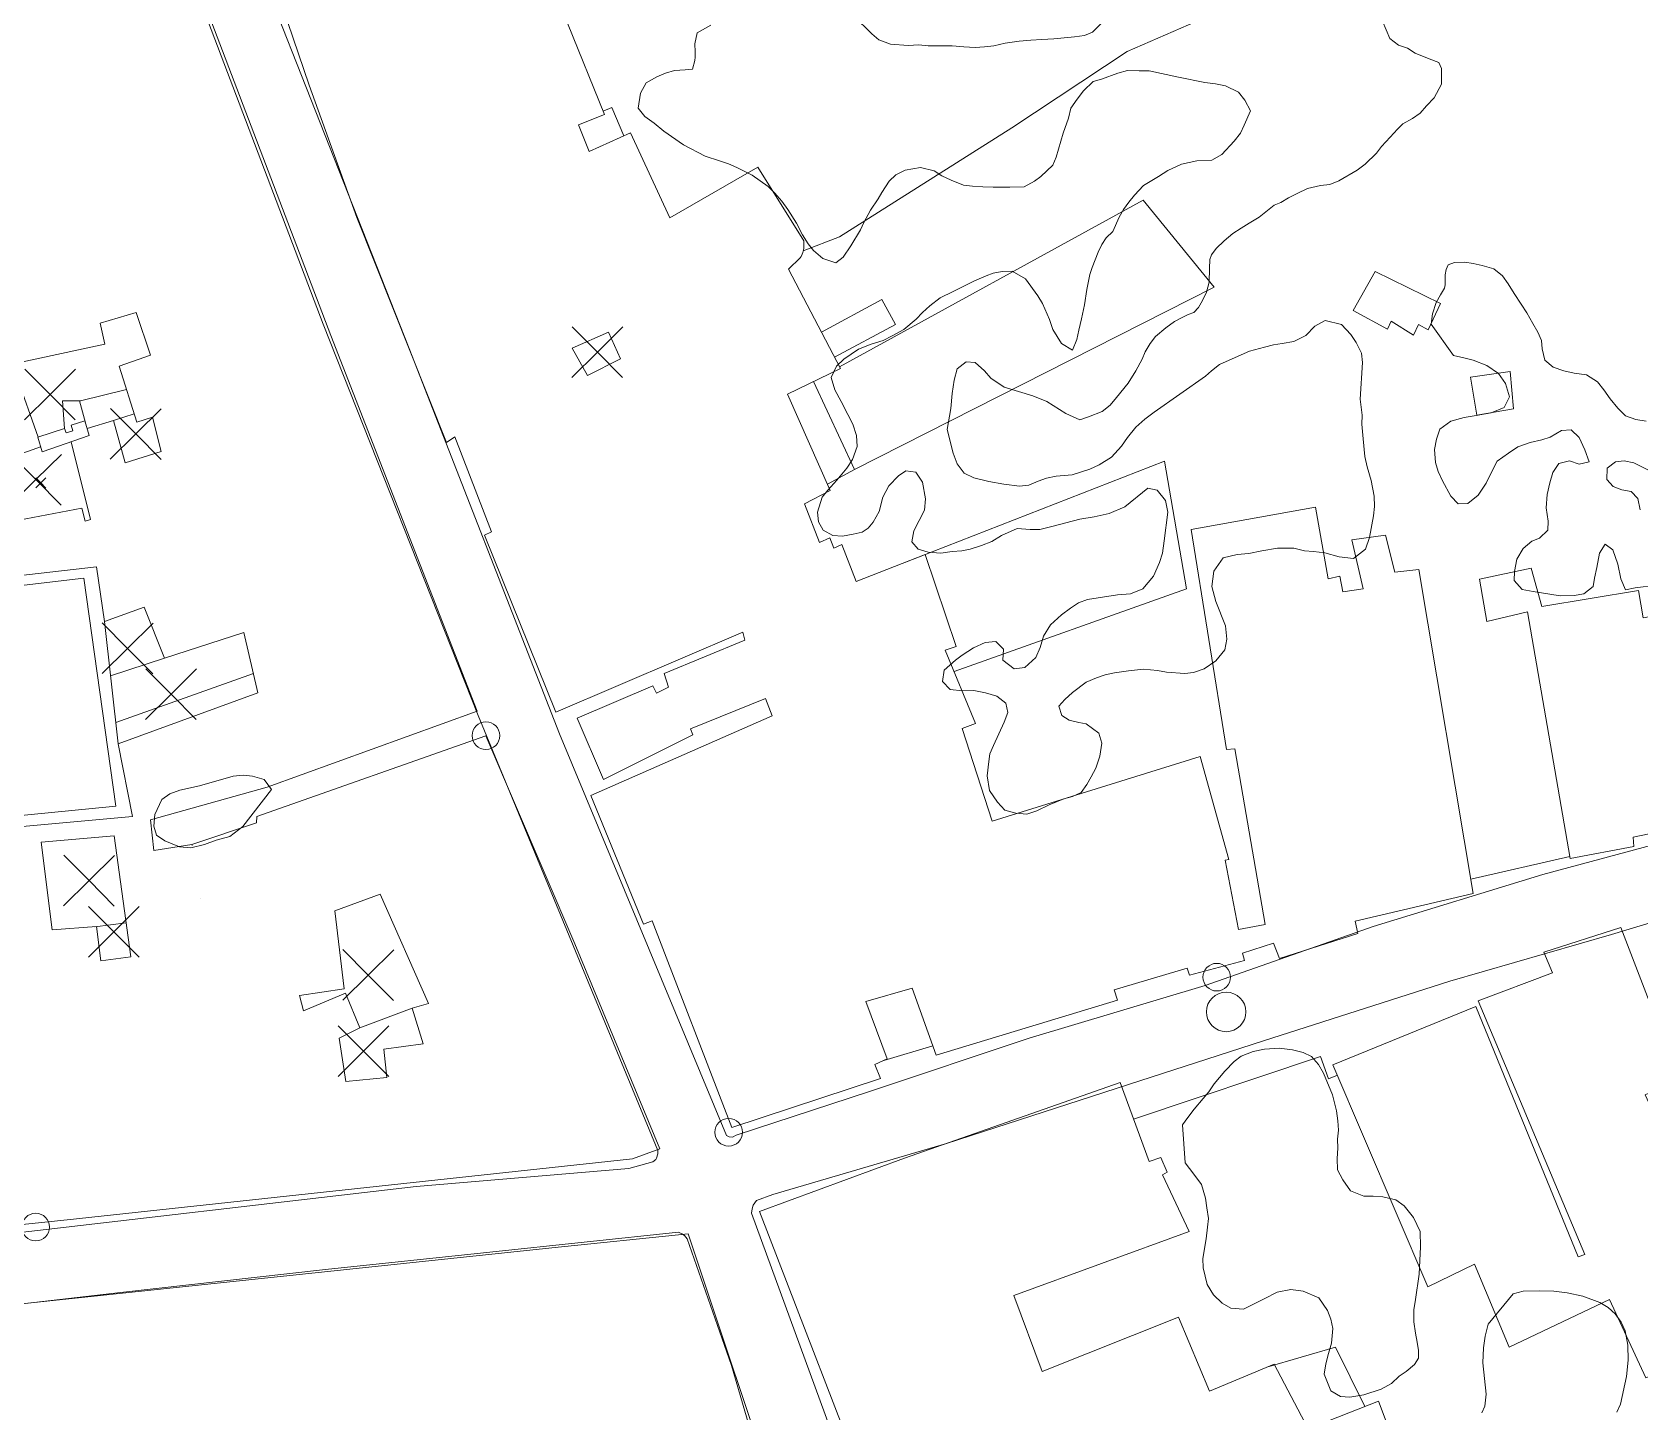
# Model space of a CAD drawing. Header units: metres. Extents: x 4652992 to 4879070, y 2074171 to 2309877.
# Drawn here: x 4654221.4 to 4654311, y 2308455.6 to 2308532.6 of the extents above; entities that cross this region are included whole.
import ezdxf

# ---------------------------------------------------------------- set-up
doc = ezdxf.new("R2010")
doc.units = ezdxf.units.M
doc.header["$MEASUREMENT"] = 0
doc.linetypes.add('DGN Style 2', pattern=[66.27138, 39.762828, -26.508552])
for name, color, linetype, lineweight in [('Level 18', 5, 'Continuous', 0), ('Level 30', 5, 'Continuous', 0), ('Level 31', 38, 'Continuous', 0), ('Level 35', 4, 'Continuous', 0), ('Level 37', 3, 'Continuous', 0), ('Level 39', 9, 'Continuous', 0), ('Level 40', 1, 'Continuous', 0), ('Level 41', 4, 'Continuous', 0), ('Level 45', 9, 'Continuous', 0), ('Level 54', 30, 'DGN Style 2', 0), ('Level 61', 4, 'Continuous', 0), ('Level 63', 3, 'Continuous', 0)]:
    doc.layers.add(name, color=color, linetype=linetype, lineweight=lineweight)

# ---------------------------------------------------------------- blocks, each defined once
blk = doc.blocks.new('COTA_2')
at = {"layer": 'Level 63', "ltscale": 0.2}
for p, q in [((5e-05, 0.0001, 4e-05), (-1.419472, -1.408357, 4e-05)), ((-1.408407, 1.419622, 4e-05), (5e-05, 0.0001, 4e-05)), ((1.419572, 1.408557, 4e-05), (5e-05, 0.0001, 4e-05)), ((5e-05, 0.0001, 4e-05), (1.408507, -1.419422, 4e-05))]:
    blk.add_line(p, q, dxfattribs=at)
blk = doc.blocks.new('POSTE_1')
at = {"layer": 'Level 61'}
blk.add_circle((-4.7e-05, -1.9e-05, -2.4e-05), 0.770001, dxfattribs=at)
blk = doc.blocks.new('AL_1')
at = {"layer": 'Level 45'}
blk.add_circle((2.1e-05, 1.3e-05, 3e-05), 1.100002, dxfattribs=at)
blk = doc.blocks.new('COTA_10')
at = {"layer": 'Level 39'}
for p, q in [((-1.408444, 1.419518, 3.9e-05), (1.3e-05, -4e-06, 3.9e-05)), ((1.419535, 1.408453, 3.9e-05), (1.3e-05, -4e-06, 3.9e-05)), ((1.3e-05, -4e-06, 3.9e-05), (-1.419509, -1.408461, 3.9e-05)), ((1.3e-05, -4e-06, 3.9e-05), (1.40847, -1.419526, 3.9e-05))]:
    blk.add_line(p, q, dxfattribs=at)

msp = doc.modelspace()

# ---------------------------------------------------------------- linework, layer by layer
at = {"layer": 'Level 18', "color": 30}
for points in [[(4654254.643386, 2308469.200677, 1340.898806), (4654242.783231, 2308468.190196, 1341.479448), (4654218.762639, 2308465.394367, 1342.959448), (4654196.994594, 2308463.429499, 1343.439448), (4654196.738856, 2308463.444858, 1343.409448), (4654196.588615, 2308463.476964, 1343.409448), (4654196.45719, 2308463.599347, 1343.439448), (4654196.408725, 2308463.743294, 1343.439448), (4654192.494129, 2308506.181649, 1341.329448), (4654189.869112, 2308534.419006, 1339.969448), (4654189.933235, 2308534.655641, 1339.969448), (4654190.024245, 2308534.87089, 1339.969448), (4654190.352224, 2308535.09812, 1339.969448), (4654226.110519, 2308538.875515, 1338.170956), (4654226.72401, 2308538.878671, 1338.170956)], [(4654226.72401, 2308538.878671, 1338.170956), (4654227.219636, 2308538.788283, 1338.170956), (4654228.572909, 2308538.060726, 1338.240956), (4654229.498478, 2308537.369234, 1338.200956), (4654229.629614, 2308537.237741, 1338.190956), (4654237.600014, 2308516.29276, 1339.157545), (4654246.234041, 2308494.467399, 1340.042195), (4654256.253899, 2308470.205726, 1340.772195), (4654256.244754, 2308470.011171, 1340.762195), (4654256.179549, 2308469.773573, 1340.762195), (4654256.148841, 2308469.701532, 1340.762195), (4654255.979092, 2308469.564879, 1340.782195), (4654254.643386, 2308469.200677, 1340.898806)], [(4654233.504262, 2308537.487269, 1337.963865), (4654242.391727, 2308514.938663, 1339.283865), (4654250.765966, 2308493.429446, 1339.963865), (4654260.090942, 2308471.035413, 1340.873865), (4654260.231767, 2308470.95816, 1340.833865), (4654260.416768, 2308470.9422, 1340.813865), (4654260.619375, 2308471.04823, 1340.793865), (4654268.057935, 2308473.490392, 1337.773865), (4654276.958128, 2308476.469001, 1334.033865), (4654286.774586, 2308479.401119, 1330.593865), (4654296.147042, 2308482.68749, 1328.603865), (4654305.603473, 2308485.586519, 1327.003865), (4654313.412483, 2308487.698008, 1325.763865)], [(4654315.590288, 2308484.114041, 1325.697529), (4654309.430079, 2308482.253965, 1326.853586), (4654300.427478, 2308479.64094, 1328.250187), (4654290.019894, 2308476.32129, 1330.318609), (4654282.494578, 2308473.874665, 1332.674062), (4654272.353437, 2308470.593362, 1336.590417), (4654262.667976, 2308467.741913, 1340.912346), (4654261.749497, 2308467.40477, 1340.952346), (4654261.567593, 2308467.14539, 1340.952346), (4654261.506697, 2308466.938603, 1340.952346), (4654261.46912, 2308466.695417, 1340.952346), (4654267.18012, 2308451.10173, 1342.107193), (4654270.99301, 2308439.293002, 1343.299376), (4654271.536065, 2308437.056888, 1343.379376), (4654274.913338, 2308419.911645, 1344.924043), (4654277.50978, 2308400.889463, 1346.366353)], [(4654272.285368, 2308401.718409, 1346.318806), (4654270.699552, 2308413.885146, 1345.328806), (4654269.370964, 2308423.642053, 1344.568806), (4654267.405211, 2308434.334864, 1343.578806), (4654264.082026, 2308445.477895, 1342.338806), (4654260.353134, 2308458.215704, 1341.258806), (4654257.892151, 2308465.273281, 1340.908806), (4654257.736787, 2308465.452546, 1340.908806), (4654257.597034, 2308465.559224, 1340.908806), (4654257.397769, 2308465.640071, 1340.918806), (4654246.876759, 2308464.535438, 1341.289379), (4654237.730335, 2308463.568288, 1342.071284), (4654226.288234, 2308462.277414, 1342.53438), (4654211.294816, 2308460.545311, 1343.131094)]]:
    msp.add_polyline3d(points, dxfattribs=at)
at = {"layer": 'Level 30', "color": 1}
msp.add_line((4654230.76287, 2308484.245098, 1345.473157), (4654230.774889, 2308484.246646, 1345.472826), dxfattribs=at)
at = {"layer": 'Level 30', "color": 1, "extrusion": (0.1693570299275534, 0.0496896118501145, 0.9843013455686744), "elevation": 904258.744298, "flags": 128}
msp.add_lwpolyline([(904788.730754, -5035339.929195), (904788.869673, -5035343.781972), (904789.20918, -5035343.895289)], dxfattribs=at)
at = {"layer": 'Level 30', "color": 1}
for points in [[(4654219.958507, 2308537.62383, 1345.973158), (4654227.777783, 2308538.50941, 1343.433158), (4654229.935687, 2308536.914583, 1343.503158), (4654238.019358, 2308515.656692, 1343.653158), (4654246.181931, 2308494.702493, 1343.553158), (4654234.47733, 2308490.456574, 1344.003158), (4654227.963521, 2308488.643079, 1346.943158), (4654228.152863, 2308486.929479, 1346.653158), (4654230.275971, 2308487.265413, 1345.413158), (4654230.283675, 2308487.217627, 1345.414107)], [(4654288.964058, 2308480.804666, 1333.332605), (4654285.900217, 2308479.979987, 1333.562605), (4654285.762631, 2308480.369472, 1333.592605), (4654281.703011, 2308479.154861, 1337.612605), (4654281.882588, 2308478.592018, 1337.582605), (4654271.775918, 2308475.515122, 1342.552605), (4654270.445173, 2308479.251597, 1342.472605), (4654267.852813, 2308478.514024, 1342.652605), (4654269.044183, 2308475.308317, 1342.952605), (4654268.354944, 2308475.001602, 1343.112605), (4654268.661608, 2308474.223731, 1343.072605), (4654260.376315, 2308471.485571, 1342.992605), (4654255.939952, 2308483.001264, 1343.692605), (4654255.45563, 2308482.81514, 1343.512605), (4654252.515855, 2308490.003138, 1343.562605), (4654262.626749, 2308494.449003, 1345.462605), (4654262.255647, 2308495.405031, 1345.422605), (4654258.066047, 2308493.717216, 1343.972605), (4654258.198049, 2308493.375892, 1344.002605), (4654253.232558, 2308490.891072, 1343.762605), (4654251.74916, 2308494.307918, 1343.682605), (4654255.980301, 2308496.119927, 1343.902605), (4654256.183663, 2308495.708558, 1343.912605), (4654256.853583, 2308496.035058, 1343.932605), (4654256.600857, 2308496.80923, 1343.912605), (4654261.097666, 2308498.658397, 1345.512605), (4654261.002515, 2308499.101435, 1345.512605), (4654250.567658, 2308494.638699, 1343.372605), (4654246.579015, 2308504.516623, 1342.982605), (4654246.986952, 2308504.711244, 1344.712605), (4654244.931876, 2308509.995873, 1344.732605), (4654244.459951, 2308509.681854, 1343.082605), (4654239.45985, 2308522.24171, 1342.822605), (4654236.811091, 2308529.625833, 1346.742605), (4654234.446434, 2308536.573503, 1346.962605)], [(4654251.216038, 2308533.075724, 1340.622605), (4654253.278706, 2308527.97734, 1340.722605), (4654251.821051, 2308527.396487, 1340.812605), (4654252.426003, 2308525.912984, 1341.002605), (4654254.724212, 2308526.963911, 1341.272605), (4654256.929258, 2308522.210836, 1345.472605), (4654261.836339, 2308525.052564, 1343.432605), (4654264.391581, 2308520.929152, 1343.072605), (4654264.389465, 2308520.506901, 1343.132605), (4654264.33352, 2308520.276194, 1343.162605), (4654264.266073, 2308520.102741, 1343.202605), (4654264.241729, 2308520.060976, 1343.202605), (4654264.196167, 2308519.992435, 1343.242605), (4654263.549144, 2308519.363584, 1345.072605), (4654266.43842, 2308513.806741, 1344.782605), (4654263.477439, 2308512.388648, 1345.052605), (4654265.872002, 2308507.007982, 1342.632605), (4654264.433891, 2308506.258567, 1342.212605), (4654265.261082, 2308504.116998, 1342.102605), (4654265.853948, 2308504.373858, 1342.062605), (4654266.060328, 2308503.789632, 1342.082605), (4654266.508803, 2308503.991244, 1342.072605), (4654267.321698, 2308501.931009, 1345.262605), (4654271.152943, 2308503.43709, 1344.942605), (4654272.882603, 2308498.31594, 1342.732605), (4654272.284152, 2308498.10724, 1342.742605), (4654273.962651, 2308494.014643, 1342.712605), (4654273.216682, 2308493.735707, 1342.452605), (4654274.90547, 2308488.568498, 1338.962605), (4654286.490345, 2308492.174889, 1333.122605), (4654288.09025, 2308486.431759, 1333.682605), (4654287.895047, 2308486.395198, 1333.682605), (4654288.633297, 2308482.534422, 1333.440898)], [(4654221.690615, 2308509.984574, 1343.328135), (4654220.491313, 2308513.409735, 1342.298135), (4654217.99488, 2308512.853478, 1343.663135), (4654218.322713, 2308511.834204, 1344.743135), (4654216.717417, 2308511.508491, 1344.713135), (4654216.77179, 2308511.296007, 1344.698135), (4654215.412103, 2308510.886195, 1344.263135), (4654213.177609, 2308512.136547, 1344.303135), (4654212.833657, 2308517.081578, 1344.318135), (4654217.325771, 2308517.438889, 1344.288135), (4654217.896925, 2308513.559676, 1344.233135), (4654225.406975, 2308515.176748, 1342.313135), (4654225.161382, 2308516.347748, 1342.258135), (4654227.162755, 2308516.939132, 1342.203135), (4654227.963812, 2308514.558344, 1342.138135), (4654226.220469, 2308513.94321, 1342.128135), (4654227.192322, 2308510.828812, 1343.063135), (4654228.073982, 2308511.108643, 1343.093135), (4654228.552714, 2308509.182807, 1342.293135), (4654226.557836, 2308508.546713, 1342.168135), (4654225.903483, 2308510.915776, 1343.053135), (4654224.42663, 2308510.472513, 1343.334546)], [(4654223.531685, 2308509.725549, 1342.189546), (4654224.613335, 2308505.39047, 1343.139546), (4654224.3245, 2308505.302675, 1343.154546), (4654224.126495, 2308506.018483, 1342.904546), (4654219.836312, 2308505.212311, 1344.409546), (4654219.177111, 2308508.492103, 1344.394546), (4654221.836233, 2308509.441618, 1343.244546)], [(4654288.633297, 2308482.534422, 1333.440898), (4654290.129592, 2308482.804361, 1331.760898), (4654288.428302, 2308492.600931, 1330.840898), (4654287.961204, 2308492.57328, 1330.760898), (4654285.991128, 2308504.83534, 1331.210898), (4654292.93297, 2308506.077222, 1331.260898), (4654293.626679, 2308502.077632, 1331.420898), (4654294.279692, 2308502.232953, 1331.320898), (4654294.444446, 2308501.35252, 1331.360898), (4654295.576569, 2308501.516976, 1331.210898), (4654294.961365, 2308504.263884, 1330.790898), (4654296.835811, 2308504.516714, 1330.590898), (4654297.346684, 2308502.445951, 1330.910898), (4654298.693925, 2308502.612228, 1330.670898), (4654301.712209, 2308484.541459, 1330.352605)], [(4654203.010474, 2308486.657683, 1351.263158), (4654201.522814, 2308500.06871, 1350.713158), (4654224.945197, 2308502.744184, 1344.743158), (4654225.400044, 2308499.700808, 1345.653158), (4654227.603237, 2308500.498777, 1344.673158), (4654228.75079, 2308497.651922, 1343.482841), (4654233.175186, 2308499.087337, 1343.603158), (4654233.956686, 2308495.731184, 1343.023158), (4654226.151519, 2308492.880048, 1343.583158), (4654226.963914, 2308488.835615, 1347.093158), (4654203.010474, 2308486.657683, 1351.263158)], [(4654307.123708, 2308486.486001, 1329.817605), (4654304.750375, 2308500.239116, 1330.492605), (4654302.483019, 2308499.696671, 1328.372605), (4654302.064795, 2308502.057695, 1328.297605), (4654304.950117, 2308502.675818, 1328.552605), (4654305.545932, 2308500.532724, 1330.407605), (4654310.931206, 2308501.43555, 1330.547605), (4654311.203731, 2308499.913537, 1330.742605), (4654315.416525, 2308500.663422, 1329.137605), (4654316.421015, 2308495.453504, 1330.027605), (4654316.852667, 2308495.553066, 1329.987605), (4654317.732542, 2308489.941915, 1328.732605), (4654312.758163, 2308488.927141, 1330.542605), (4654312.875419, 2308488.142209, 1330.342605), (4654310.647919, 2308487.675214, 1330.102605), (4654310.681785, 2308487.156077, 1329.822605), (4654307.123708, 2308486.486001, 1329.817605)], [(4654233.887205, 2308488.823549, 1344.713158), (4654246.667561, 2308493.324312, 1344.653158), (4654251.627434, 2308481.725154, 1344.593158), (4654256.358162, 2308470.30006, 1344.643158), (4654254.833526, 2308469.72677, 1345.183158), (4654223.307651, 2308466.339252, 1348.513158), (4654196.758264, 2308463.569179, 1348.173158)], [(4654221.858135, 2308487.389109, 1345.663158), (4654225.944949, 2308487.756146, 1345.773158), (4654226.85747, 2308481.005948, 1345.763158), (4654225.188702, 2308480.769645, 1345.663158), (4654224.95308, 2308482.685104, 1345.313158), (4654222.47048, 2308482.505741, 1345.653158), (4654221.858135, 2308487.389109, 1345.663158)], [(4654239.643636, 2308477.038524, 1343.713158), (4654238.836194, 2308478.970219, 1343.333158), (4654236.499522, 2308477.984088, 1343.753158), (4654236.264086, 2308478.839697, 1343.763158), (4654238.769326, 2308479.211243, 1343.353158), (4654238.239627, 2308483.562014, 1343.033158), (4654240.769053, 2308484.499134, 1343.993158), (4654243.462828, 2308478.395849, 1344.183158), (4654242.557731, 2308478.135808, 1344.253158), (4654243.173001, 2308476.143542, 1344.323158), (4654240.979836, 2308475.846035, 1343.963158), (4654241.135908, 2308474.272457, 1344.293158), (4654238.858064, 2308474.055593, 1344.493158), (4654238.485859, 2308476.465018, 1344.083158), (4654239.643636, 2308477.038524, 1343.713158)], [(4654301.712209, 2308484.541459, 1330.352605), (4654295.145531, 2308482.993191, 1331.722605), (4654295.295369, 2308482.306583, 1331.612605), (4654290.925868, 2308480.91077, 1331.832605)], [(4654293.897958, 2308474.977727, 1331.702605), (4654301.877289, 2308478.234927, 1331.642605), (4654307.574509, 2308464.264219, 1331.452605), (4654307.954776, 2308464.40634, 1330.372605), (4654302.007386, 2308478.550251, 1330.332605), (4654306.135384, 2308480.117347, 1330.092605), (4654305.667925, 2308481.262719, 1329.822605), (4654309.946623, 2308482.637982, 1329.552605), (4654313.203369, 2308474.168816, 1330.222605), (4654311.307968, 2308473.297341, 1330.192605), (4654311.640882, 2308472.571771, 1332.102605), (4654313.689853, 2308473.378483, 1332.142605), (4654316.010224, 2308467.495638, 1330.222605), (4654317.647264, 2308468.198922, 1329.842605), (4654320.419434, 2308461.134154, 1329.752605), (4654311.355085, 2308457.526444, 1333.002605), (4654309.328735, 2308461.89402, 1332.732605), (4654303.721521, 2308459.238761, 1331.642605), (4654301.797165, 2308463.86383, 1331.632605), (4654299.188899, 2308462.594177, 1331.682605), (4654293.897958, 2308474.977727, 1331.702605)], [(4654288.964058, 2308480.804666, 1333.332605), (4654288.850824, 2308481.211616, 1333.292605), (4654290.587965, 2308481.756945, 1331.802605), (4654290.925868, 2308480.91077, 1331.832605)], [(4654268.640309, 2308449.390771, 1350.212605), (4654261.930812, 2308466.80269, 1344.532605), (4654270.012034, 2308469.771368, 1343.922605), (4654282.026261, 2308473.986781, 1343.242605), (4654283.658691, 2308469.593566, 1343.722605), (4654284.297166, 2308469.81775, 1343.602605), (4654284.658828, 2308468.982188, 1343.712605), (4654284.399748, 2308468.845794, 1343.762605), (4654285.884988, 2308465.686886, 1343.772605), (4654276.111482, 2308462.12074, 1343.922605), (4654277.6835, 2308457.878307, 1343.962605), (4654285.28508, 2308460.903134, 1341.692605), (4654287.018721, 2308456.771872, 1341.572605), (4654290.624376, 2308458.287521, 1343.652605), (4654292.520603, 2308454.673322, 1347.932605), (4654296.446118, 2308456.212815, 1347.542605), (4654297.619584, 2308453.104963, 1347.732605)], [(4654204.179118, 2308392.053785, 1355.741804), (4654199.242463, 2308442.135421, 1353.381804), (4654199.738411, 2308442.190886, 1353.431804), (4654197.809384, 2308457.500918, 1352.671804), (4654198.880229, 2308458.936987, 1352.901804), (4654213.908912, 2308460.58429, 1352.471804), (4654213.887025, 2308460.918684, 1349.141804), (4654250.334127, 2308464.770222, 1346.231804), (4654257.948384, 2308465.557269, 1344.831804), (4654263.228411, 2308449.733312, 1346.291804), (4654263.058463, 2308449.692805, 1347.411804), (4654267.656245, 2308433.914384, 1347.741804), (4654269.662244, 2308421.892985, 1348.781804), (4654270.284379, 2308415.679631, 1348.871804), (4654270.096991, 2308415.665841, 1350.591804), (4654272.468246, 2308397.087019, 1350.881804)]]:
    msp.add_polyline3d(points, dxfattribs=at)
msp.add_3dface([(4654251.483795, 2308514.9455, 1342.214131), (4654253.497033, 2308515.837583, 1342.274131), (4654254.177245, 2308514.352671, 1342.364131), (4654252.330823, 2308513.432725, 1342.294131)], dxfattribs=at)
at = {"layer": 'Level 31'}
for points in [[(4654296.255735, 2308519.22407, 1329.54944), (4654299.892992, 2308517.436259, 1329.54444), (4654299.213329, 2308515.971553, 1329.80444), (4654298.67899, 2308516.262814, 1329.87444), (4654298.400563, 2308515.679945, 1329.98444), (4654297.141558, 2308516.459896, 1329.98444), (4654296.944361, 2308516.016237, 1330.03444), (4654295.03019, 2308517.045081, 1329.99944), (4654296.255735, 2308519.22407, 1329.54944)], [(4654265.382781, 2308515.837015, 1336.898126), (4654268.747161, 2308517.667426, 1336.358126), (4654269.497422, 2308516.27066, 1336.318126), (4654266.106426, 2308514.445253, 1336.518126)], [(4654221.918249, 2308509.171697, 1343.312841), (4654221.672968, 2308509.978928, 1343.327841), (4654223.174461, 2308510.459374, 1343.352841), (4654223.25271, 2308510.230357, 1343.352841), (4654223.633591, 2308510.329635, 1343.362841), (4654223.536409, 2308510.657045, 1343.367841), (4654224.295435, 2308510.899426, 1343.357841), (4654224.548875, 2308510.074725, 1343.312841), (4654221.918249, 2308509.171697, 1343.312841)]]:
    msp.add_polyline3d(points, dxfattribs=at)
msp.add_3dface([(4654301.921863, 2308511.215814, 1328.00444), (4654301.569743, 2308513.33818, 1328.08444), (4654303.785261, 2308513.650005, 1327.72444), (4654303.967536, 2308511.556013, 1327.59444)], dxfattribs=at)
at = {"layer": 'Level 35'}
for p, q in [((4654223.995149, 2308512.005744, 1340.984633), (4654224.32921, 2308510.789523, 1340.939633)), ((4654225.903483, 2308510.915776, 1343.053135), (4654227.047295, 2308511.293568, 1342.923607)), ((4654226.151519, 2308492.880047, 1345.398158), (4654225.400044, 2308499.700808, 1345.653158)), ((4654228.75079, 2308497.651922, 1343.482841), (4654225.733813, 2308496.671357, 1343.527841)), ((4654307.103433, 2308486.603492, 1328.375732), (4654301.580903, 2308485.327601, 1328.725732)), ((4654224.849533, 2308482.677623, 1345.327339), (4654226.60283, 2308482.889595, 1345.217339)), ((4654242.560696, 2308478.13666, 1344.252928), (4654239.643636, 2308477.038524, 1343.713157)), ((4654268.858735, 2308475.225792, 1339.094132), (4654271.587926, 2308476.042968, 1339.144132))]:
    msp.add_line(p, q, dxfattribs=at)
at = {"layer": 'Level 35', "extrusion": (-0.0129948117742793, 0.0764877738845648, 0.9969858350614288), "elevation": 117426.807692, "flags": 128}
msp.add_lwpolyline([(-4975167.475546, -1491742.768896), (-4975167.990462, -1491742.897789), (-4975168.385215, -1491741.222182)], dxfattribs=at)
at = {"layer": 'Level 35', "extrusion": (0.0161979714655249, 0.1167528179988698, 0.9930289045187581), "elevation": 346243.034842, "flags": 128}
msp.add_lwpolyline([(-4292870.297614, -2905649.145754), (-4292873.225161, -2905644.564478), (-4292871.849472, -2905643.546417)], dxfattribs=at)
at = {"layer": 'Level 35', "extrusion": (0.1236953266905261, 0.0552995630213334, 0.9907781913650369), "elevation": 704696.770101, "flags": 128}
msp.add_lwpolyline([(207871.218605, -5143110.935496), (207870.667543, -5143114.920917), (207866.976667, -5143115.068525)], dxfattribs=at)
at = {"layer": 'Level 35'}
msp.add_polyline3d([(4654226.628657, 2308512.635132, 1340.854546), (4654224.056275, 2308512.005748, 1340.989546), (4654223.061085, 2308512.005694, 1340.909546), (4654223.174461, 2308510.459374, 1340.939546)], dxfattribs=at)
at = {"layer": 'Level 37'}
for points in [[(4654337.630705, 2308513.84913, 1319.030085), (4654337.158487, 2308518.084544, 1318.110085), (4654335.675702, 2308522.504015, 1317.850085), (4654333.869838, 2308525.403844, 1317.590085), (4654332.953474, 2308526.410785, 1317.570085), (4654330.539182, 2308528.727589, 1317.430085), (4654328.634292, 2308529.946291, 1317.390085), (4654325.170422, 2308531.58002, 1317.270085), (4654309.607491, 2308540.718065, 1316.790085), (4654299.414907, 2308546.403467, 1315.930085), (4654289.83421, 2308536.053065, 1316.890085), (4654287.988291, 2308533.903091, 1318.030085), (4654282.421905, 2308531.496281, 1322.850085), (4654275.992204, 2308527.231601, 1328.710085), (4654266.385994, 2308521.166835, 1334.890085), (4654264.357763, 2308520.376168, 1335.530085)], [(4654267.213458, 2308508.180077, 1337.838126), (4654287.277394, 2308518.348901, 1330.798126), (4654283.319292, 2308523.206088, 1329.218126), (4654266.386356, 2308513.906874, 1335.911719)], [(4654270.02428, 2308502.993407, 1337.491719), (4654284.498622, 2308508.649912, 1334.471719), (4654285.729473, 2308501.533497, 1333.671719), (4654272.776797, 2308496.906049, 1337.191719)], [(4654282.785586, 2308471.943276, 1334.270085), (4654293.214301, 2308475.435768, 1331.310085), (4654293.652263, 2308474.187377, 1331.250085), (4654294.145712, 2308474.397855, 1331.230085)]]:
    msp.add_polyline3d(points, dxfattribs=at)
at = {"layer": 'Level 40', "color": 3}
for points in [[(4654296.672681, 2308533.179167, 1320.680038), (4654297.072616, 2308532.228246, 1320.860038), (4654297.559936, 2308531.846156, 1321.020038), (4654298.062269, 2308531.68935, 1321.120038), (4654298.488431, 2308531.401999, 1321.260038), (4654299.26593, 2308531.08819, 1321.440038), (4654299.808247, 2308530.890157, 1321.780038), (4654299.963042, 2308530.546809, 1322.320038), (4654299.956134, 2308529.666906, 1322.360038), (4654299.552252, 2308528.904868, 1322.400038), (4654299.117747, 2308528.459522, 1322.500038), (4654298.758485, 2308528.06331, 1322.680038), (4654298.338065, 2308527.761838, 1323.260038), (4654297.802417, 2308527.452458, 1323.840038), (4654297.497225, 2308527.158893, 1324.240038), (4654297.097051, 2308526.722498, 1324.300038), (4654296.615055, 2308526.205737, 1324.640038), (4654296.324458, 2308525.827429, 1324.820038), (4654295.691974, 2308525.212399, 1325.400038), (4654295.249453, 2308524.883027, 1325.820038), (4654294.2313, 2308524.285503, 1326.500038), (4654293.718679, 2308524.085434, 1326.740038), (4654293.201334, 2308524.016955, 1326.800038), (4654292.486937, 2308523.860202, 1326.920038), (4654291.908014, 2308523.576435, 1327.360038), (4654291.419857, 2308523.33847, 1328.480038), (4654290.990495, 2308523.071561, 1328.620038), (4654290.618493, 2308522.922914, 1329.080038), (4654289.780016, 2308522.254174, 1329.180038), (4654289.237789, 2308521.913563, 1329.480038), (4654288.774095, 2308521.637702, 1329.800038), (4654288.322632, 2308521.342894, 1330.060038), (4654287.832621, 2308520.942108, 1330.320038), (4654287.385883, 2308520.515709, 1330.660038), (4654287.132908, 2308520.161968, 1331.040038), (4654287.042651, 2308519.887549, 1331.500038), (4654287.018278, 2308519.3868, 1331.760038), (4654287.003355, 2308518.622872, 1331.760038), (4654286.853885, 2308518.067369, 1331.860038), (4654286.627735, 2308517.609937, 1332.120038), (4654286.399223, 2308517.218301, 1332.460038), (4654286.147174, 2308516.945971, 1332.820038), (4654285.828315, 2308516.818559, 1333.260038), (4654285.449734, 2308516.63868, 1333.640038), (4654285.064573, 2308516.42757, 1333.880038), (4654284.587721, 2308516.089247, 1333.920038), (4654284.012597, 2308515.592478, 1334.100038), (4654283.703188, 2308515.201886, 1334.380038), (4654283.427185, 2308514.738835, 1334.800038), (4654283.260758, 2308514.33387, 1335.520038), (4654282.914236, 2308513.690094, 1336.020038), (4654282.476949, 2308513.000516, 1335.900038), (4654281.836032, 2308512.191432, 1336.120038), (4654281.47019, 2308511.763989, 1336.420038), (4654281.039901, 2308511.41567, 1336.660038), (4654280.264855, 2308511.12504, 1336.720038), (4654279.789856, 2308510.949538, 1336.700038), (4654279.003415, 2308511.29791, 1336.680038), (4654277.946952, 2308511.981724, 1336.680038), (4654277.169453, 2308512.295533, 1336.700038), (4654275.566037, 2308512.770326, 1336.620038), (4654274.828013, 2308513.271524, 1336.600038), (4654274.462501, 2308513.692753, 1336.600038), (4654273.941775, 2308514.147302, 1336.660038), (4654273.447457, 2308514.188133, 1336.900038), (4654272.941925, 2308513.790679, 1337.060038), (4654272.776006, 2308513.157097, 1337.260038), (4654272.667956, 2308512.413161, 1337.400038), (4654272.590021, 2308511.58115, 1337.500038), (4654272.393149, 2308510.415588, 1337.520038), (4654272.729653, 2308509.086557, 1337.520038), (4654272.947041, 2308508.501264, 1337.520038), (4654273.33938, 2308507.976345, 1337.520038), (4654273.868538, 2308507.715849, 1337.520038), (4654274.718919, 2308507.51697, 1337.080038), (4654275.544836, 2308507.355986, 1336.840038), (4654276.414954, 2308507.250801, 1336.720038), (4654276.947821, 2308507.315948, 1336.660038), (4654277.463731, 2308507.531633, 1336.580038), (4654277.93544, 2308507.691519, 1336.520038), (4654278.462655, 2308507.806846, 1336.320038), (4654279.356728, 2308507.892382, 1336.260038), (4654280.346709, 2308508.202158, 1336.320038), (4654280.865909, 2308508.433459, 1336.260038), (4654281.543103, 2308508.875671, 1336.160038), (4654282.110212, 2308509.488414, 1336.000038), (4654282.439358, 2308509.9727, 1335.740038), (4654282.900181, 2308510.542973, 1335.580038), (4654283.415583, 2308510.987274, 1335.580038), (4654283.936637, 2308511.381397, 1335.580038), (4654286.794464, 2308513.395722, 1335.180038), (4654287.130698, 2308513.682623, 1334.720038), (4654287.579798, 2308514.043227, 1334.680038), (4654288.439957, 2308514.429839, 1334.680038), (4654289.243683, 2308514.7796, 1334.580038), (4654290.086467, 2308515.006722, 1334.300038), (4654290.582639, 2308515.128713, 1334.040038), (4654291.068943, 2308515.203856, 1333.700038), (4654291.711386, 2308515.327089, 1333.600038), (4654292.396594, 2308515.653327, 1333.300038), (4654292.897402, 2308516.182372, 1333.080038), (4654293.467382, 2308516.500703, 1332.960038), (4654294.376558, 2308516.27288, 1332.960038), (4654294.889777, 2308515.705688, 1333.020038), (4654295.186625, 2308515.266556, 1333.020038), (4654295.50043, 2308514.676887, 1333.020038), (4654295.550373, 2308514.143862, 1333.020038), (4654295.42749, 2308512.097353, 1333.100038), (4654295.532521, 2308511.209741, 1333.060038), (4654295.508147, 2308510.708993, 1333.020038), (4654295.579773, 2308509.89384, 1332.920038), (4654295.680587, 2308508.909202, 1332.900038), (4654295.817079, 2308508.324954, 1332.840038), (4654296.029323, 2308507.561223, 1332.500038), (4654296.203018, 2308506.691515, 1332.320038), (4654296.21205, 2308506.118307, 1332.240038), (4654296.165576, 2308505.589659, 1332.220038), (4654295.943314, 2308504.380582, 1332.220038), (4654295.712021, 2308503.744714, 1332.320038), (4654295.049421, 2308503.217758, 1332.520038), (4654294.241388, 2308503.309615, 1332.760038), (4654293.444151, 2308503.529729, 1332.960038), (4654292.810141, 2308503.600549, 1333.360038), (4654292.315823, 2308503.64138, 1333.460038), (4654291.713783, 2308503.786947, 1333.460038), (4654290.805116, 2308503.786153, 1333.460038), (4654289.932217, 2308503.647106, 1333.460038), (4654289.21782, 2308503.490353, 1333.660038), (4654288.557493, 2308503.436247, 1333.940038), (4654287.771142, 2308503.245976, 1334.100038), (4654287.258611, 2308502.507262, 1334.160038), (4654287.143055, 2308501.650684, 1334.320038), (4654287.373182, 2308500.817826, 1334.340038), (4654287.914753, 2308499.461094, 1334.340038), (4654287.984016, 2308498.711737, 1334.320038), (4654287.877819, 2308498.130622, 1334.320038), (4654287.372795, 2308497.504551, 1334.500038), (4654286.711123, 2308497.059006, 1334.840038), (4654286.117606, 2308496.859982, 1335.280038), (4654285.634593, 2308496.800454, 1335.540038), (4654284.627146, 2308496.869832, 1335.480038), (4654284.111654, 2308496.964175, 1335.220038), (4654283.334664, 2308497.049367, 1335.240038), (4654282.502676, 2308496.950503, 1335.440038), (4654281.717252, 2308496.841642, 1335.720038), (4654281.205558, 2308496.722984, 1335.820038), (4654280.718328, 2308496.56643, 1335.960038), (4654280.145985, 2308496.313894, 1336.180038), (4654279.377099, 2308495.744468, 1336.280038), (4654278.955752, 2308495.361584, 1336.300038), (4654278.615301, 2308494.977657, 1336.380038), (4654278.783763, 2308494.468155, 1336.640038), (4654279.197693, 2308494.199752, 1336.840038), (4654279.737648, 2308494.067514, 1336.840038), (4654280.144491, 2308493.996496, 1337.300038), (4654280.844892, 2308493.47073, 1337.300038), (4654281.019006, 2308492.911049, 1337.360038), (4654280.902013, 2308492.201676, 1337.560038), (4654280.679662, 2308491.531244, 1337.880038), (4654280.41589, 2308491.049245, 1338.100038), (4654280.177509, 2308490.610761, 1338.360038), (4654279.854942, 2308490.157706, 1338.860038), (4654279.373364, 2308489.950973, 1339.380038), (4654278.889423, 2308489.810034, 1339.580038), (4654278.073465, 2308489.479221, 1339.760038), (4654277.384967, 2308489.137367, 1340.000038), (4654276.829072, 2308488.96291, 1340.000038), (4654276.222816, 2308489.01145, 1339.940038), (4654275.608544, 2308489.175964, 1339.840038), (4654275.199757, 2308489.622804, 1339.800038), (4654274.75284, 2308490.273694, 1339.720038), (4654274.61913, 2308491.102175, 1339.400038), (4654274.706006, 2308491.899623, 1339.060038), (4654274.763785, 2308492.327912, 1338.780038), (4654274.974413, 2308492.788676, 1338.460038), (4654275.574329, 2308494.09622, 1338.040038), (4654275.767074, 2308494.626111, 1337.780038), (4654275.667277, 2308495.153516, 1337.800038), (4654275.164435, 2308495.538938, 1337.820038), (4654274.522411, 2308495.725732, 1337.820038), (4654273.882749, 2308495.846731, 1337.860038), (4654273.247813, 2308495.83614, 1337.940038), (4654272.551718, 2308495.920288, 1337.960038), (4654272.12412, 2308496.354844, 1337.980038), (4654272.224664, 2308496.986138, 1337.960038), (4654272.84399, 2308497.538706, 1337.860038), (4654273.230077, 2308497.831227, 1337.720038), (4654273.850838, 2308498.236588, 1337.580038), (4654274.513946, 2308498.534927, 1337.500038), (4654275.093377, 2308498.590078, 1337.480038), (4654275.520975, 2308498.155521, 1337.540038), (4654275.489095, 2308497.54213, 1337.520038), (4654276.118469, 2308497.064257, 1337.340038), (4654276.716711, 2308497.131691, 1337.240038), (4654277.339326, 2308497.699874, 1337.020038), (4654277.569693, 2308498.254332, 1336.940038), (4654277.766654, 2308498.88125, 1336.920038), (4654278.144218, 2308499.518362, 1336.880038), (4654278.763544, 2308500.070929, 1336.800038), (4654279.265787, 2308500.452768, 1336.720038), (4654279.717249, 2308500.747576, 1336.680038), (4654280.211059, 2308500.935361, 1336.620038), (4654281.888193, 2308501.195553, 1336.260038), (4654282.613894, 2308501.251947, 1336.160038), (4654283.304755, 2308501.528006, 1336.100038), (4654283.891603, 2308502.234443, 1336.100038), (4654284.230109, 2308502.994194, 1336.160038), (4654284.388522, 2308503.515133, 1336.180038), (4654284.483414, 2308504.196606, 1336.240038), (4654284.6915, 2308505.800453, 1336.240038), (4654284.568166, 2308506.447164, 1336.220038), (4654284.08928, 2308507.023307, 1336.260038), (4654283.577078, 2308507.133266, 1336.260038), (4654282.289501, 2308506.103922, 1336.300038), (4654281.41711, 2308505.736258, 1336.360038), (4654280.580905, 2308505.540367, 1336.480038), (4654279.77667, 2308505.419223, 1336.580038), (4654278.228431, 2308505.000784, 1336.740038), (4654277.560598, 2308504.834036, 1336.880038), (4654277.025369, 2308504.834684, 1337.060038), (4654276.291652, 2308504.894264, 1337.140038), (4654275.412682, 2308504.495369, 1337.260038), (4654274.873744, 2308504.170373, 1337.360038), (4654274.304691, 2308503.933453, 1337.480038), (4654273.66461, 2308503.744425, 1337.700038), (4654273.20606, 2308503.647002, 1337.960038), (4654272.660962, 2308503.600802, 1338.160038), (4654272.043909, 2308503.521084, 1338.180038), (4654271.322424, 2308503.561717, 1338.460038), (4654270.776817, 2308503.744134, 1338.520038), (4654270.423536, 2308504.146415, 1338.360038), (4654270.536312, 2308504.758761, 1338.100038), (4654271.118852, 2308505.906816, 1337.720038), (4654271.188354, 2308506.544774, 1337.580038), (4654271.012296, 2308507.480278, 1337.460038), (4654270.642058, 2308508.033096, 1337.480038), (4654270.088945, 2308508.102871, 1337.560038), (4654269.675104, 2308507.83263, 1337.900038), (4654269.133385, 2308507.263403, 1338.240038), (4654268.808964, 2308506.647526, 1338.640038), (4654268.588048, 2308505.829888, 1339.120038), (4654268.270206, 2308505.245243, 1339.540038), (4654267.989478, 2308504.913782, 1340.000038), (4654267.650881, 2308504.692675, 1340.320038), (4654267.139187, 2308504.574017, 1340.300038), (4654266.546598, 2308504.456403, 1340.380038), (4654266.021237, 2308504.503898, 1340.620038), (4654265.467615, 2308504.80229, 1340.720038), (4654265.208389, 2308505.265989, 1340.720038), (4654265.158445, 2308505.799014, 1340.640038), (4654265.416983, 2308506.641219, 1340.260038), (4654265.726392, 2308507.031811, 1340.140038), (4654266.233778, 2308507.592087, 1339.760038), (4654266.795235, 2308508.255009, 1339.560038), (4654267.108861, 2308508.742628, 1339.280038), (4654267.359892, 2308509.472191, 1338.980038), (4654267.326397, 2308510.083295, 1338.880038), (4654267.134399, 2308510.712103, 1338.780038), (4654266.857289, 2308511.244929, 1338.480038), (4654266.476674, 2308511.979517, 1338.260038), (4654266.126174, 2308512.62603, 1338.120038), (4654265.913003, 2308513.30835, 1338.000038), (4654266.209671, 2308513.946506, 1337.720038), (4654266.631018, 2308514.329389, 1337.580038), (4654267.446468, 2308514.888819, 1337.360038), (4654268.15614, 2308515.177162, 1337.180038), (4654268.815031, 2308515.378474, 1337.160038), (4654269.321999, 2308515.628723, 1337.160038), (4654269.967223, 2308515.996188, 1337.140038), (4654270.655213, 2308516.566659, 1336.960038), (4654271.007895, 2308516.931639, 1336.860038), (4654271.429242, 2308517.314522, 1336.720038), (4654271.991208, 2308517.748828, 1336.440038), (4654272.717328, 2308518.115249, 1336.180038), (4654273.912794, 2308518.707351, 1335.880038), (4654274.553802, 2308518.977791, 1335.820038), (4654274.944615, 2308519.138721, 1335.540038), (4654275.449729, 2308519.226148, 1335.500038), (4654276.003769, 2308519.237784, 1335.500038), (4654276.758241, 2308518.814665, 1335.500038), (4654277.435196, 2308517.869562, 1335.580038), (4654277.701002, 2308517.437094, 1335.600038), (4654278.098574, 2308516.551968, 1335.760038), (4654278.288209, 2308515.988955, 1335.860038), (4654278.755372, 2308515.203143, 1336.020038), (4654279.376732, 2308514.841244, 1336.020038), (4654279.613677, 2308515.426933, 1335.780038), (4654279.725526, 2308515.957869, 1335.560038), (4654279.872634, 2308516.579167, 1335.340038), (4654280.037117, 2308517.359954, 1334.940038), (4654280.171485, 2308518.228816, 1334.880038), (4654280.345837, 2308519.056451, 1334.660038), (4654280.477932, 2308519.452464, 1334.320038), (4654280.801845, 2308520.296957, 1333.820038), (4654281.021415, 2308520.723157, 1333.480038), (4654281.262159, 2308521.095846, 1333.240038), (4654281.630363, 2308521.457494, 1333.140038), (4654281.975449, 2308522.248476, 1332.820038), (4654282.229352, 2308522.683628, 1332.240038), (4654282.511007, 2308523.096499, 1331.820038), (4654282.835937, 2308523.483759, 1331.540038), (4654283.336745, 2308524.012804, 1331.140038), (4654284.173368, 2308524.518722, 1330.840038), (4654284.700074, 2308524.862665, 1330.560038), (4654285.453947, 2308525.206807, 1330.120038), (4654286.305673, 2308525.399366, 1329.720038), (4654287.155544, 2308525.429103, 1329.400038), (4654287.710003, 2308525.750766, 1329.000038), (4654288.384326, 2308526.48739, 1328.940038), (4654288.741225, 2308526.949397, 1328.940038), (4654288.948564, 2308527.394545, 1328.720038), (4654289.29365, 2308528.185527, 1328.560038), (4654288.995367, 2308528.771864, 1328.560038), (4654288.636433, 2308529.224324, 1328.520038), (4654287.899846, 2308529.578316, 1328.520038), (4654287.356601, 2308529.694939, 1328.460038), (4654286.756924, 2308529.77471, 1328.340038), (4654285.291345, 2308530.056693, 1327.920038), (4654283.64938, 2308530.425507, 1327.900038), (4654283.095339, 2308530.413872, 1327.920038), (4654282.451461, 2308530.437844, 1327.960038), (4654281.902146, 2308530.294618, 1328.040038), (4654281.002002, 2308529.949234, 1328.260038), (4654280.536872, 2308529.820579, 1328.940038), (4654279.989501, 2308529.301531, 1329.200038), (4654279.632602, 2308528.839524, 1329.200038), (4654279.281355, 2308528.327339, 1329.380038), (4654279.150695, 2308527.78412, 1329.560038), (4654278.857825, 2308526.932962, 1329.700038), (4654278.462975, 2308525.597717, 1330.080038), (4654278.271158, 2308525.149237, 1330.260038), (4654277.619863, 2308524.521923, 1330.660038), (4654277.255876, 2308524.257301, 1330.980038), (4654276.689185, 2308523.954586, 1331.340038), (4654275.873646, 2308523.9338, 1331.300038), (4654274.946168, 2308523.920723, 1331.480038), (4654274.383185, 2308523.943651, 1331.800038), (4654273.807971, 2308523.985527, 1331.960038), (4654273.301421, 2308524.045306, 1332.160038), (4654272.61376, 2308524.323507, 1332.380038), (4654272.096833, 2308524.565055, 1332.460038), (4654271.667381, 2308524.83679, 1332.640038), (4654270.894607, 2308525.019009, 1332.700038), (4654270.037229, 2308524.87663, 1332.760038), (4654269.526971, 2308524.610765, 1332.980038), (4654269.162057, 2308524.264733, 1333.240038), (4654268.75345, 2308523.634285, 1333.780038), (4654268.531517, 2308523.27388, 1334.140038), (4654268.107389, 2308522.646765, 1334.500038), (4654267.735477, 2308521.959473, 1334.480038), (4654267.550239, 2308521.542225, 1334.740038), (4654267.008101, 2308520.66297, 1335.300038), (4654266.580684, 2308520.020238, 1335.620038), (4654266.175785, 2308519.715434, 1335.740038), (4654265.462734, 2308519.95012, 1335.860038), (4654264.942008, 2308520.404669, 1335.860038), (4654264.628712, 2308520.765722, 1336.120038), (4654264.329501, 2308521.270649, 1336.120038), (4654263.994522, 2308521.91383, 1336.120038), (4654263.508548, 2308522.687358, 1336.120038), (4654263.168425, 2308523.152102, 1336.120038), (4654262.77516, 2308523.59561, 1336.120038), (4654262.399778, 2308523.969991, 1336.100038), (4654261.510759, 2308524.601537, 1336.100038), (4654260.65987, 2308525.029033, 1336.080038), (4654260.198449, 2308525.226021, 1336.120038), (4654259.699406, 2308525.398442, 1336.200038), (4654258.893226, 2308525.653121, 1336.200038), (4654257.680623, 2308526.288844, 1336.280038), (4654256.590755, 2308527.045117, 1336.300038), (4654256.054508, 2308527.502999, 1336.300038), (4654255.532856, 2308527.876137, 1336.300038), (4654255.158401, 2308528.331929, 1336.160038), (4654255.286189, 2308529.16956, 1335.780038), (4654255.600742, 2308529.738589, 1335.660038), (4654256.192823, 2308530.08482, 1335.480038), (4654256.689922, 2308530.288221, 1335.320038), (4654257.173862, 2308530.429159, 1335.140038), (4654257.784336, 2308530.477646, 1335.000038), (4654258.195395, 2308530.503655, 1334.580038), (4654258.312896, 2308530.984411, 1334.260038), (4654258.336851, 2308531.175132, 1333.780038), (4654258.33398, 2308531.469543, 1333.320038), (4654258.317441, 2308531.930109, 1333.120038), (4654258.445738, 2308532.539123, 1333.100038), (4654259.21606, 2308532.961343, 1332.720038)], [(4654267.163517, 2308533.491312, 1328.700038), (4654268.181941, 2308532.472904, 1328.580038), (4654268.582712, 2308532.142038, 1328.580038), (4654269.230389, 2308531.905064, 1328.620038), (4654270.219025, 2308531.823402, 1328.560038), (4654270.813977, 2308531.875221, 1328.500038), (4654271.320527, 2308531.815442, 1328.400038), (4654272.664717, 2308531.804349, 1328.340038), (4654273.320827, 2308531.761428, 1328.340038), (4654273.942605, 2308531.709556, 1328.300038), (4654274.472182, 2308531.759088, 1328.280038), (4654274.986238, 2308531.811951, 1328.200038), (4654275.616449, 2308531.954132, 1328.060038), (4654276.401873, 2308532.062993, 1327.980038), (4654277.049969, 2308532.136047, 1327.840038), (4654277.672674, 2308532.165586, 1327.740038), (4654278.329711, 2308532.204077, 1327.700038), (4654279.488572, 2308532.314379, 1327.700038), (4654280.04025, 2308532.391809, 1327.700038), (4654280.484206, 2308532.573975, 1327.480038), (4654281.142081, 2308533.232521, 1327.200038)], [(4654299.382496, 2308516.295894, 1329.620038), (4654299.454576, 2308516.865983, 1329.620038), (4654299.665052, 2308517.486618, 1329.500038), (4654299.899497, 2308517.91763, 1329.110038), (4654300.12425, 2308518.302593, 1328.710038), (4654300.163019, 2308518.486789, 1328.240038), (4654300.167516, 2308519.03928, 1328.030038), (4654300.215234, 2308519.341873, 1327.570038), (4654300.325253, 2308519.599029, 1327.100038), (4654300.67286, 2308519.733068, 1326.620038), (4654301.252031, 2308519.753303, 1326.530038), (4654301.722929, 2308519.67643, 1326.200038), (4654302.227183, 2308519.568344, 1325.990038), (4654302.871317, 2308519.366107, 1325.880038), (4654303.349594, 2308518.982851, 1325.880038), (4654303.680218, 2308518.543013, 1325.880038), (4654304.014378, 2308518.006163, 1325.990038), (4654304.390713, 2308517.404126, 1326.050038), (4654304.711645, 2308516.918239, 1326.020038), (4654305.048163, 2308516.316715, 1325.940038), (4654305.317229, 2308515.849966, 1325.960038), (4654305.538839, 2308515.385368, 1326.030038), (4654305.565776, 2308514.90635, 1325.840038), (4654305.721287, 2308514.279457, 1326.030038), (4654306.173412, 2308513.885765, 1326.030038), (4654306.776115, 2308513.676365, 1325.930038), (4654307.358385, 2308513.559578, 1325.900038), (4654308.040415, 2308513.461512, 1325.770038), (4654308.644166, 2308513.067404, 1325.650038), (4654309.014606, 2308512.627052, 1325.620038), (4654309.356844, 2308512.128577, 1325.600038), (4654309.779892, 2308511.596737, 1325.560038), (4654310.216301, 2308511.166308, 1325.580038), (4654310.791673, 2308510.97881, 1325.580038), (4654311.369534, 2308510.879009, 1325.530038)], [(4654311.960537, 2308501.736633, 1327.570038), (4654310.747404, 2308501.587591, 1327.820038), (4654310.213201, 2308501.477506, 1327.930038), (4654309.950291, 2308502.087315, 1327.900038), (4654309.786092, 2308502.900556, 1327.900038), (4654309.500829, 2308503.707662, 1327.970038), (4654309.087647, 2308504.020817, 1327.970038), (4654308.759031, 2308503.521758, 1328.270038), (4654308.619979, 2308502.70935, 1328.550038), (4654308.489572, 2308502.127701, 1328.790038), (4654308.406316, 2308501.656261, 1329.030038), (4654307.896387, 2308501.244193, 1329.160038), (4654307.35175, 2308501.160408, 1329.120038), (4654306.573497, 2308501.14274, 1329.130038), (4654305.071914, 2308501.368349, 1329.090038), (4654304.459082, 2308501.491687, 1329.040038), (4654304.012676, 2308501.988427, 1328.910038), (4654304.016736, 2308502.500906, 1328.750038), (4654304.152863, 2308503.185604, 1328.650038), (4654304.499248, 2308503.769086, 1328.380038), (4654304.993896, 2308504.184429, 1328.130038), (4654305.419958, 2308504.349778, 1327.890038), (4654305.890507, 2308504.802371, 1327.850038), (4654305.906616, 2308505.296225, 1327.750038), (4654305.792232, 2308506.042641, 1327.720038), (4654305.852393, 2308506.783727, 1327.770038), (4654305.998954, 2308507.442125, 1327.770038), (4654306.159922, 2308508.017224, 1327.770038), (4654306.503818, 2308508.513007, 1327.750038), (4654307.085914, 2308508.660953, 1327.720038), (4654307.629111, 2308508.47233, 1327.700038), (4654308.185055, 2308508.609839, 1327.690038), (4654307.950348, 2308509.277771, 1327.740038), (4654307.639239, 2308509.96208, 1327.740038), (4654307.185935, 2308510.388109, 1327.770038), (4654306.65099, 2308510.350373, 1327.900038), (4654306.014409, 2308509.981495, 1328.190038), (4654305.544122, 2308509.833647, 1328.320038), (4654304.891648, 2308509.692766, 1328.350038), (4654304.210535, 2308509.453749, 1328.540038), (4654303.693403, 2308509.083331, 1328.830038), (4654303.049923, 2308508.643742, 1329.070038), (4654302.767891, 2308508.062508, 1329.140038), (4654302.440759, 2308507.418752, 1329.180038), (4654302.004613, 2308506.750236, 1329.270038), (4654301.426665, 2308506.280559, 1329.330038), (4654300.890541, 2308506.27516, 1328.960038), (4654300.475438, 2308506.693, 1328.990038), (4654300.016065, 2308507.545448, 1328.990038), (4654299.776818, 2308508.077995, 1329.000038), (4654299.624407, 2308508.567866, 1329.020038), (4654299.561888, 2308509.295143, 1329.080038), (4654299.669375, 2308509.881706, 1329.090038), (4654299.863698, 2308510.425592, 1329.080038), (4654300.468976, 2308510.873369, 1329.040038), (4654301.214005, 2308511.074622, 1329.020038), (4654301.895424, 2308511.201278, 1329.030038), (4654302.714802, 2308511.338468, 1328.990038), (4654303.456295, 2308511.636732, 1328.950038), (4654303.739943, 2308512.22564, 1329.000038), (4654303.530645, 2308512.976358, 1329.130038), (4654303.129338, 2308513.535621, 1329.290038), (4654302.489438, 2308513.985605, 1329.290038), (4654301.714678, 2308514.288032, 1329.370038), (4654301.206015, 2308514.413105, 1329.470038), (4654300.626976, 2308514.545242, 1329.510038), (4654299.382496, 2308516.295894, 1329.620038)], [(4654311.460911, 2308508.164339, 1326.140038), (4654310.679384, 2308508.548428, 1326.160038), (4654310.146186, 2308508.670739, 1326.310038), (4654309.652236, 2308508.600152, 1326.420038), (4654309.198277, 2308508.264319, 1326.590038), (4654309.174396, 2308507.61973, 1326.860038), (4654309.523968, 2308507.231978, 1326.840038), (4654310.006043, 2308507.056457, 1326.600038), (4654310.525576, 2308506.945095, 1326.620038), (4654310.901299, 2308506.56778, 1326.620038), (4654311.030659, 2308505.930449, 1326.660038)], [(4654233.117956, 2308488.2782, 1345.640038), (4654232.390061, 2308487.711763, 1345.600038), (4654231.625489, 2308487.498518, 1345.600038), (4654230.965922, 2308487.262819, 1345.580038), (4654230.207562, 2308487.079642, 1345.580038), (4654229.577004, 2308487.135995, 1345.580038), (4654228.753023, 2308487.469177, 1345.460038), (4654228.301481, 2308487.785505, 1345.440038), (4654228.154645, 2308488.287837, 1345.300038), (4654228.195085, 2308488.938492, 1345.160038), (4654228.603339, 2308489.777354, 1344.980038), (4654229.044107, 2308490.091238, 1344.960038), (4654229.589352, 2308490.304291, 1344.940038), (4654230.702574, 2308490.537165, 1344.940038), (4654232.569001, 2308491.079899, 1344.680038), (4654233.12819, 2308491.132994, 1344.680038), (4654233.647531, 2308491.069028, 1344.680038), (4654234.30135, 2308490.897816, 1344.740038), (4654234.718199, 2308490.337744, 1344.860038), (4654233.117956, 2308488.2782, 1345.640038)], [(4654285.513617, 2308471.635688, 1336.890038), (4654285.804971, 2308472.047055, 1336.530038), (4654286.169363, 2308472.505963, 1336.310038), (4654286.671098, 2308473.093396, 1335.970038), (4654286.971185, 2308473.47132, 1335.710038), (4654287.268889, 2308473.912906, 1335.550038), (4654287.874623, 2308474.620202, 1335.410038), (4654288.400177, 2308475.170968, 1335.310038), (4654288.774896, 2308475.454002, 1334.950038), (4654289.445747, 2308475.721108, 1334.650038), (4654290.088021, 2308475.85223, 1334.650038), (4654290.90496, 2308475.914445, 1334.590038), (4654291.638543, 2308475.805021, 1334.590038), (4654292.23875, 2308475.660952, 1334.630038), (4654292.696054, 2308475.436909, 1334.670038), (4654293.093821, 2308475.004561, 1334.750038), (4654293.370122, 2308474.519234, 1334.790038), (4654293.871919, 2308473.306831, 1334.830038), (4654294.09266, 2308472.407106, 1334.870038), (4654294.180804, 2308471.851478, 1334.930038), (4654294.21496, 2308471.338964, 1335.030038), (4654294.155434, 2308470.830686, 1335.150038), (4654294.174506, 2308470.321396, 1335.250038), (4654294.135623, 2308469.761342, 1335.330038), (4654294.159463, 2308469.12473, 1335.590038), (4654294.450057, 2308468.557409, 1335.970038), (4654294.88832, 2308467.942738, 1336.130038), (4654295.613971, 2308467.645554, 1336.170038), (4654296.152246, 2308467.656813, 1336.150038), (4654296.680996, 2308467.622743, 1336.070038), (4654297.401879, 2308467.452882, 1336.050038), (4654297.867126, 2308467.116626, 1336.050038), (4654298.392722, 2308466.467502, 1336.090038), (4654298.762715, 2308465.677968, 1336.130038), (4654298.787356, 2308464.820154, 1336.210038), (4654298.705636, 2308463.306193, 1336.450038), (4654298.500855, 2308461.881685, 1336.710038), (4654298.413543, 2308461.316193, 1336.870038), (4654298.412773, 2308460.637477, 1337.090038), (4654298.503301, 2308460.018188, 1337.350038), (4654298.600971, 2308459.507888, 1337.510038), (4654298.677997, 2308459.049364, 1337.750038), (4654298.664516, 2308458.610184, 1337.990038), (4654298.449376, 2308458.261467, 1338.430038), (4654297.988918, 2308457.870455, 1338.430038), (4654297.587205, 2308457.608979, 1338.730038), (4654297.156915, 2308457.211519, 1339.210038), (4654296.585306, 2308456.891626, 1339.430038), (4654295.620708, 2308456.576788, 1340.510038), (4654294.836322, 2308456.444463, 1340.650038), (4654294.322657, 2308456.475309, 1340.950038), (4654293.775637, 2308456.797466, 1341.150038), (4654293.419135, 2308457.726207, 1341.290038), (4654293.506447, 2308458.291699, 1341.290038), (4654293.660446, 2308458.874514, 1341.250038), (4654293.814446, 2308459.457328, 1341.110038), (4654293.889046, 2308460.262355, 1341.050038), (4654293.779467, 2308460.790989, 1341.010038), (4654293.596849, 2308461.272081, 1341.030038), (4654293.114123, 2308461.975194, 1341.050038), (4654292.247153, 2308462.349946, 1341.050038), (4654291.558823, 2308462.449698, 1341.070038), (4654290.786347, 2308462.29904, 1341.070038), (4654290.063101, 2308461.932617, 1341.030038), (4654289.358115, 2308461.57808, 1340.830038), (4654288.914323, 2308461.341385, 1340.810038), (4654288.204559, 2308461.414142, 1340.730038), (4654287.726611, 2308461.68996, 1340.670038), (4654287.238336, 2308462.141653, 1340.630038), (4654286.887405, 2308462.72187, 1340.550038), (4654286.65793, 2308463.655039, 1340.410038), (4654286.642033, 2308464.179437, 1340.290038), (4654286.82539, 2308465.276978, 1339.990038), (4654286.898408, 2308465.924465, 1339.750038), (4654286.969843, 2308466.41441, 1339.450038), (4654286.872965, 2308467.003481, 1339.230038), (4654286.79673, 2308467.540775, 1339.090038), (4654286.577583, 2308468.29807, 1338.970038), (4654286.148053, 2308468.879298, 1338.870038), (4654285.664536, 2308469.50364, 1338.510038), (4654285.513617, 2308471.635688, 1336.890038)], [(4654302.201523, 2308455.564976, 1339.850038), (4654302.374584, 2308455.938474, 1339.470038), (4654302.435692, 2308456.604293, 1339.270038), (4654302.253824, 2308458.364046, 1338.190038), (4654302.30143, 2308459.190631, 1337.790038), (4654302.389532, 2308459.834893, 1337.570038), (4654302.547498, 2308460.511587, 1337.630038), (4654303.943146, 2308462.202574, 1337.290038)], [(4654303.943146, 2308462.202574, 1337.290038), (4654304.509998, 2308462.349816, 1337.210038), (4654305.414268, 2308462.377578, 1337.090038), (4654306.212156, 2308462.349138, 1336.830038), (4654306.967174, 2308462.266708, 1336.830038), (4654307.842078, 2308462.079716, 1336.810038), (4654308.775737, 2308461.722287, 1336.810038), (4654309.2386, 2308461.449693, 1336.810038), (4654309.637159, 2308461.096115, 1336.810038), (4654309.980147, 2308460.628111, 1336.810038), (4654310.192934, 2308460.140571, 1336.870038), (4654310.342218, 2308459.350845, 1336.970038), (4654310.35495, 2308458.511364, 1337.070038), (4654310.273208, 2308457.597348, 1337.170038), (4654309.934259, 2308456.059424, 1337.370038), (4654309.727063, 2308455.598495, 1337.410038)]]:
    msp.add_polyline3d(points, dxfattribs=at)
at = {"layer": 'Level 41', "elevation": 1342.573158, "flags": 128}
msp.add_lwpolyline([(4654201.590707, 2308499.456664), (4654224.25038, 2308502.129001), (4654226.037797, 2308489.40627), (4654202.9565, 2308487.14425)], dxfattribs=at)
at = {"layer": 'Level 54'}
msp.add_line((4654233.707, 2308496.803462, 1340.568158), (4654226.020776, 2308494.066741, 1340.608158), dxfattribs=at)

# ---------------------------------------------------------------- block references
at = {"layer": 'Level 39'}
for p in [(4654252.88155, 2308514.7248, 1340.50415), (4654222.36225, 2308512.36535, 1340.27735), (4654227.13985, 2308510.1614, 1340.61735), (4654221.57125, 2308507.61865, 1340.51735), (4654226.68385, 2308498.20535, 1341.12735), (4654229.10865, 2308495.65325, 1340.99735), (4654224.53555, 2308485.2513, 1343.86735), (4654225.9169, 2308482.39635, 1343.52735), (4654240.1038, 2308479.9867, 1341.50225), (4654239.84205, 2308475.73995, 1341.53225)]:
    msp.add_blockref('COTA_10', p, dxfattribs=at)
at = {"layer": 'Level 45'}
msp.add_blockref('AL_1', (4654287.94595, 2308477.92595, 1330.51005), dxfattribs=at)
at = {"layer": 'Level 61'}
for p in [(4654246.66815, 2308493.33815, 1339.87575), (4654287.41965, 2308479.86655, 1330.48575), (4654260.20225, 2308471.21625, 1340.73575), (4654221.55795, 2308465.92655, 1342.84575)]:
    msp.add_blockref('POSTE_1', p, dxfattribs=at)
at = {"layer": 'Level 63', "ltscale": 0.2, "xscale": 0.2, "yscale": 0.2, "zscale": 0.2}
msp.add_blockref('COTA_2', (4654221.84665, 2308507.43135, 1341.12455), dxfattribs=at)

doc.saveas('drawing.dxf')
